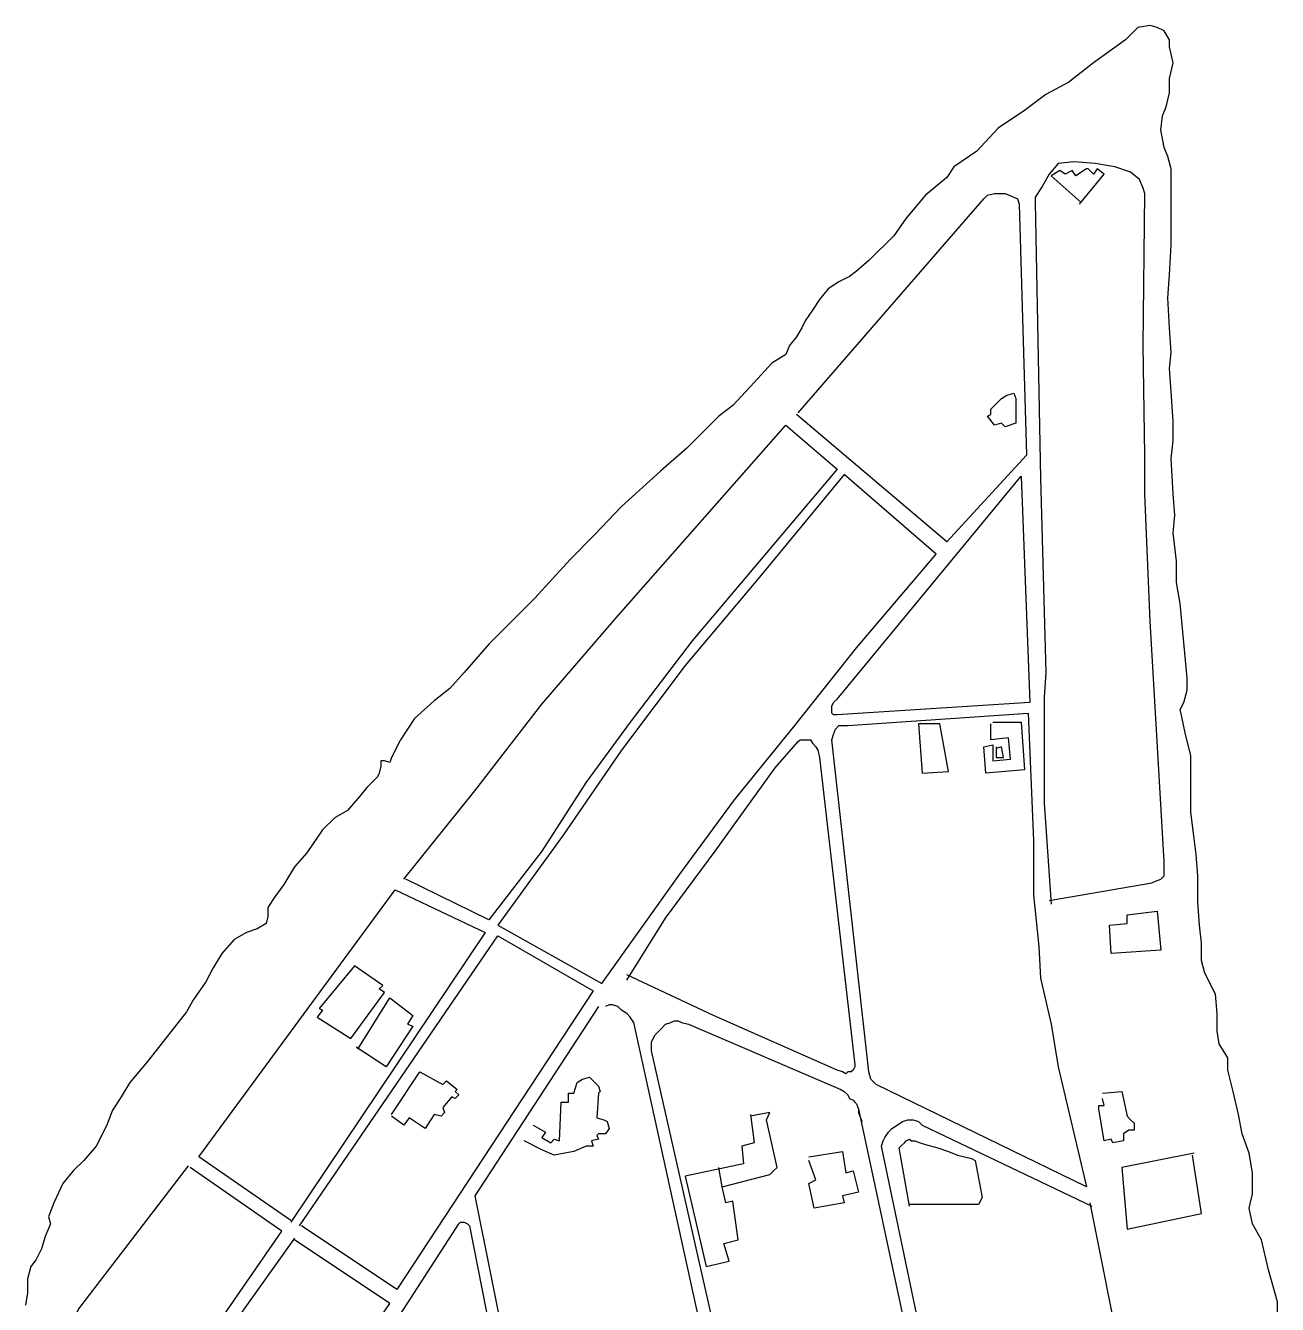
# Model space of a CAD drawing. Header units: metres. Extents: x 633203 to 636749, y 814888 to 818163.
# Drawn here: x 635655 to 636363, y 817440 to 818163 of the extents above; entities that cross this region are included whole.
import ezdxf

# ---------------------------------------------------------------- set-up
doc = ezdxf.new("R2010")
doc.units = ezdxf.units.M

msp = doc.modelspace()

# ---------------------------------------------------------------- linework, layer by layer
at = {"layer": '29', "color": 4}
msp.add_line((636049, 817506), (636047, 817517), dxfattribs=at)
msp.add_lwpolyline([(636065, 817547), (636067, 817531), (636060, 817529), (636061, 817519), (636028, 817512), (636040, 817461), (636053, 817464), (636050, 817474), (636058, 817476), (636055, 817498), (636051, 817497), (636049, 817506), (636076, 817513), (636078, 817515), (636080, 817517), (636074, 817544), (636076, 817548), (636065, 817546)], dxfattribs=at)
at = {"layer": '6', "color": 3}
for points in [[(636234, 817668), (636292, 817678), (636294, 817679), (636297, 817680), (636298, 817681), (636299, 817682), (636299, 817684), (636299, 817686), (636299, 817690), (636291, 817826), (636288, 817898), (636288, 817920), (636287, 817982), (636288, 818068), (636287, 818071), (636285, 818076), (636280, 818080), (636271, 818083), (636260, 818085), (636248, 818086), (636239, 818085), (636234, 818079), (636230, 818072), (636226, 818066), (636226, 818063), (636229, 817907), (636232, 817797), (636231, 817783), (636231, 817735), (636231, 817723), (636235, 817666)], [(636092, 817944), (636197, 818065), (636199, 818067), (636203, 818068), (636209, 818068), (636214, 818066), (636216, 818065), (636217, 818062), (636221, 817920), (636176, 817871), (636091, 817943)], [(635869, 817680), (635909, 817730), (635947, 817779), (635989, 817828), (636085, 817937), (636114, 817912), (636032, 817815), (635997, 817769), (635972, 817735), (635947, 817696), (635917, 817657), (635870, 817680)], [(635995, 817623), (636017, 817658), (636045, 817696), (636079, 817743), (636092, 817758), (636093, 817759), (636094, 817759), (636096, 817759), (636099, 817759), (636100, 817757), (636102, 817755), (636103, 817753), (636104, 817749), (636124, 817575), (636124, 817574), (636123, 817572), (636122, 817571), (636120, 817571), (636119, 817570), (636117, 817571), (636114, 817572), (636044, 817603), (635995, 817626)], [(635805, 817487), (635753, 817523), (635864, 817674), (635915, 817650), (635805, 817486)], [(635810, 817484), (635922, 817648), (635976, 817617), (635865, 817448), (635811, 817484)], [(635979, 817608), (635909, 817501), (635928, 817407), (635953, 817398), (635962, 817393), (636023, 817363), (636032, 817359), (636037, 817357), (636041, 817357), (636044, 817357), (636047, 817359), (636050, 817363), (636050, 817367), (635999, 817599), (635997, 817602), (635995, 817604), (635992, 817606), (635990, 817608), (635987, 817609), (635985, 817609), (635983, 817608)], [(636062, 817349), (636009, 817583), (636009, 817585), (636009, 817588), (636011, 817592), (636014, 817595), (636017, 817598), (636020, 817599), (636022, 817600), (636024, 817600), (636026, 817599), (636030, 817598), (636116, 817561), (636118, 817560), (636120, 817558), (636121, 817556), (636123, 817555), (636124, 817554), (636125, 817553), (636126, 817550), (636126, 817548), (636128, 817543)], [(636126, 817550), (636180, 817298)], [(636191, 817281), (636139, 817529), (636140, 817532), (636141, 817534), (636143, 817537), (636145, 817539), (636148, 817541), (636151, 817543), (636154, 817544), (636157, 817544), (636160, 817543), (636162, 817541), (636258, 817495)], [(635747, 817518), (635685, 817437), (635684, 817435), (635681, 817431), (635679, 817427), (635677, 817424), (635675, 817422), (635733, 817384), (635800, 817481), (635748, 817517)], [(636257, 817497), (636312, 817221)], [(635807, 817477), (635686, 817307), (635682, 817301), (635678, 817295), (635675, 817290), (635674, 817286), (635674, 817282), (635675, 817281), (635677, 817279), (635681, 817278), (635725, 817253), (635728, 817252), (635729, 817252), (635732, 817253), (635734, 817254), (635736, 817257), (635861, 817440), (635807, 817476)]]:
    msp.add_lwpolyline(points, dxfattribs=at)
for points in [[(636118, 817909), (636070, 817851), (636028, 817801), (635992, 817753), (635959, 817705), (635922, 817654), (635981, 817621), (636025, 817683), (636056, 817725), (636090, 817767), (636125, 817811), (636170, 817864)], [(636223, 817780), (636114, 817773), (636112, 817773), (636111, 817774), (636111, 817776), (636111, 817778), (636112, 817780), (636114, 817782), (636218, 817908)], [(636255, 817506), (636136, 817564), (636134, 817566), (636133, 817567), (636132, 817571), (636111, 817759), (636112, 817762), (636113, 817765), (636115, 817767), (636120, 817767), (636222, 817774), (636225, 817702), (636225, 817671), (636228, 817642), (636229, 817624), (636235, 817598), (636239, 817574)], [(635867, 817434), (635900, 817485), (635901, 817486), (635903, 817486), (635905, 817485), (635906, 817484), (635920, 817413), (635920, 817412), (635919, 817411), (635917, 817411), (635915, 817411), (635913, 817413)]]:
    msp.add_lwpolyline(points, close=True, dxfattribs=at)
at = {"layer": '99', "color": 7}
for points in [[(636363, 817433), (636363, 817441), (636358, 817459), (636354, 817476), (636349, 817485), (636347, 817494), (636349, 817502), (636349, 817514), (636347, 817525), (636343, 817536), (636341, 817547), (636338, 817560), (636335, 817572), (636335, 817579), (636330, 817587), (636329, 817594), (636329, 817604), (636328, 817615), (636326, 817619), (636324, 817623), (636322, 817627), (636320, 817634), (636320, 817644), (636319, 817654), (636318, 817667), (636318, 817682), (636317, 817694), (636316, 817703), (636314, 817718), (636314, 817731), (636314, 817741), (636314, 817750), (636311, 817762), (636309, 817772), (636308, 817776), (636310, 817780), (636312, 817787), (636312, 817794), (636311, 817804), (636310, 817814), (636309, 817826), (636308, 817836), (636306, 817848), (636306, 817860), (636304, 817876), (636305, 817886), (636304, 817898), (636303, 817918), (636304, 817928), (636304, 817939), (636303, 817956), (636302, 817969), (636303, 817978), (636302, 817992), (636301, 818009), (636302, 818022), (636303, 818039), (636303, 818050), (636303, 818065), (636303, 818072), (636303, 818082), (636301, 818089), (636299, 818094), (636297, 818104), (636298, 818112), (636300, 818117), (636302, 818125), (636302, 818133), (636304, 818142), (636302, 818151), (636302, 818155), (636299, 818160), (636295, 818162), (636291, 818163), (636284, 818162), (636277, 818155), (636259, 818142), (636245, 818131), (636232, 818124), (636220, 818115), (636205, 818105), (636193, 818092), (636180, 818083), (636176, 818077), (636164, 818067), (636153, 818054), (636146, 818044), (636132, 818030), (636125, 818024), (636121, 818021), (636115, 818018), (636109, 818014), (636104, 818008), (636100, 818002), (636096, 817996), (636094, 817992), (636091, 817987), (636087, 817982), (636085, 817977), (636077, 817972), (636067, 817961), (636055, 817948), (636047, 817942), (636029, 817924), (636014, 817911), (635992, 817891), (635977, 817875), (635963, 817861), (635943, 817839), (635917, 817813), (635903, 817797), (635895, 817788), (635886, 817781), (635875, 817771), (635867, 817759), (635862, 817749), (635861, 817746), (635858, 817747), (635856, 817747), (635856, 817744), (635855, 817740), (635854, 817738), (635848, 817732), (635844, 817727), (635837, 817719), (635830, 817715), (635823, 817708), (635814, 817695), (635807, 817687), (635801, 817677), (635796, 817670), (635792, 817664), (635792, 817659), (635791, 817655), (635786, 817652), (635780, 817650), (635773, 817646), (635766, 817638), (635761, 817630), (635757, 817622), (635750, 817612), (635746, 817605), (635735, 817591), (635724, 817577), (635714, 817565), (635709, 817557), (635704, 817549), (635701, 817541), (635695, 817529), (635688, 817521), (635682, 817515), (635676, 817508), (635671, 817497), (635668, 817489), (635669, 817485), (635666, 817478), (635664, 817471), (635661, 817465), (635658, 817461), (635656, 817454), (635656, 817446), (635655, 817439)], [(636251, 818062), (636265, 818079), (636261, 818082), (636259, 818079), (636256, 818082), (636255, 818082), (636249, 818078), (636247, 818081), (636243, 818079), (636240, 818081), (636235, 818078), (636252, 818063)], [(636202, 817769), (636218, 817769), (636220, 817742), (636198, 817740), (636197, 817755), (636202, 817756), (636202, 817747), (636212, 817748), (636211, 817760), (636201, 817759), (636201, 817768)], [(636204, 817755), (636204, 817749), (636208, 817749), (636207, 817755), (636204, 817754)], [(635843, 817584), (635861, 817613), (635874, 817603), (635871, 817598), (635874, 817597), (635859, 817574), (635842, 817585)], [(635862, 817547), (635878, 817571), (635891, 817564), (635893, 817566), (635899, 817561), (635898, 817560), (635900, 817558), (635898, 817556), (635896, 817557), (635891, 817551), (635892, 817548), (635890, 817546), (635886, 817547), (635881, 817539), (635872, 817545), (635869, 817541), (635862, 817546)], [(635942, 817541), (635949, 817537), (635947, 817534), (635952, 817531), (635954, 817533), (635957, 817532), (635958, 817554), (635962, 817554), (635962, 817559), (635965, 817559), (635967, 817565), (635970, 817567), (635974, 817568), (635976, 817566), (635979, 817563), (635980, 817560), (635979, 817559), (635978, 817545), (635982, 817544), (635984, 817543), (635985, 817539), (635983, 817536), (635979, 817536), (635978, 817535), (635979, 817533), (635975, 817532), (635976, 817529), (635972, 817529), (635965, 817526), (635954, 817524), (635947, 817527), (635937, 817532)], [(636264, 817559), (636275, 817560), (636278, 817546), (636280, 817544), (636282, 817542), (636282, 817538), (636279, 817538), (636276, 817536), (636276, 817534), (636276, 817532), (636270, 817531), (636269, 817533), (636265, 817532), (636262, 817550), (636262, 817552), (636265, 817552), (636264, 817556)], [(636155, 817495), (636149, 817528), (636150, 817529), (636152, 817531), (636153, 817532), (636155, 817533), (636156, 817532), (636158, 817532), (636161, 817531), (636164, 817530), (636171, 817528), (636177, 817526), (636182, 817524), (636190, 817522), (636192, 817521), (636196, 817500), (636194, 817496), (636155, 817496)], [(636098, 817523), (636117, 817526), (636119, 817514), (636123, 817515), (636126, 817503), (636117, 817501), (636118, 817497), (636101, 817494), (636098, 817508), (636102, 817510), (636098, 817521)], [(636316, 817525), (636275, 817517), (636278, 817482), (636320, 817491), (636315, 817524)]]:
    msp.add_lwpolyline(points, dxfattribs=at)
for points in [[(636214, 817955), (636215, 817952), (636215, 817938), (636209, 817936), (636207, 817938), (636203, 817937), (636199, 817942), (636201, 817943), (636201, 817946), (636204, 817949), (636207, 817952), (636210, 817954)], [(636172, 817768), (636160, 817768), (636162, 817740), (636177, 817741)], [(636268, 817654), (636278, 817655), (636278, 817660), (636295, 817662), (636297, 817640), (636269, 817638)], [(635841, 817631), (635821, 817607), (635823, 817606), (635820, 817602), (635839, 817590), (635858, 817616), (635855, 817618), (635857, 817620)]]:
    msp.add_lwpolyline(points, close=True, dxfattribs=at)

doc.saveas('drawing.dxf')
